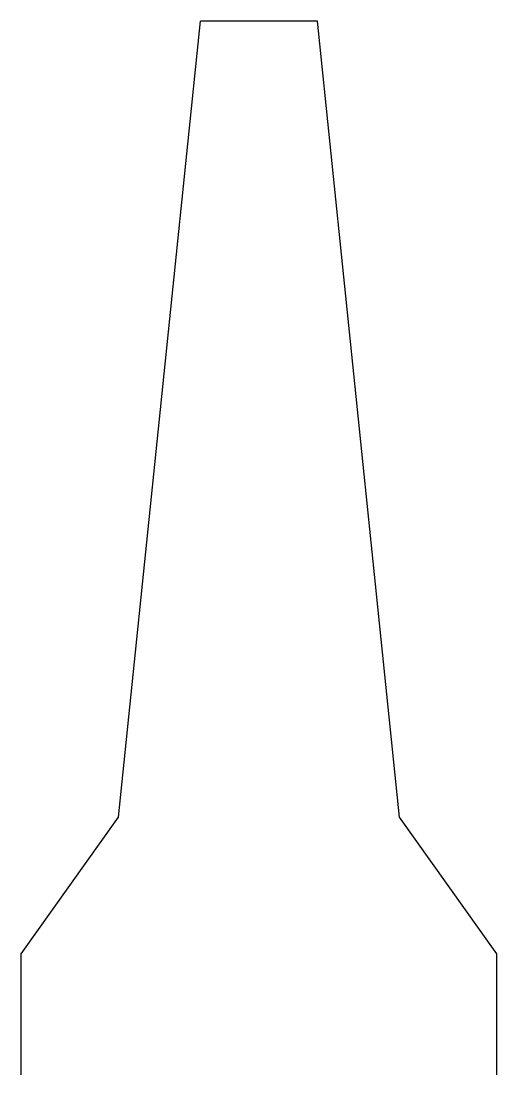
# Model space of a CAD drawing. Extents: x -305 to 305, y 0 to 1350.
import ezdxf

# ---------------------------------------------------------------- set-up
doc = ezdxf.new("R2010")
doc.units = 0
doc.header["$MEASUREMENT"] = 0
doc.layers.get('0').update_dxf_attribs({"linetype": 'CONTINUOUS'})

msp = doc.modelspace()

# ---------------------------------------------------------------- linework, layer by layer
for p, q in [((-180, 330), (-75, 1350)), ((75, 1350), (-75, 1350)), ((180, 330), (75, 1350)), ((-305, 155), (-180, 330)), ((305, 155), (180, 330)), ((-305, 0), (-305, 155)), ((305, 0), (305, 155))]:
    msp.add_line(p, q)

doc.saveas('drawing.dxf')
